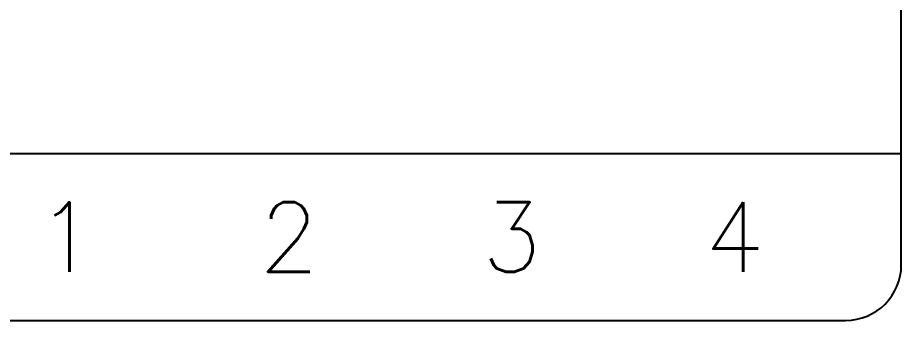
# Model space of a CAD drawing. Header units: millimetres. Extents: x 123.5 to 144.3, y 105.4 to 121.6.
# Drawn here: x 128.275 to 129.862, y 107.15 to 107.694 of the extents above; entities that cross this region are included whole.
import ezdxf
from ezdxf.enums import TextEntityAlignment as Align

# ---------------------------------------------------------------- set-up
doc = ezdxf.new("R2010")
doc.units = ezdxf.units.MM
for name, color, linetype in [('DESC', 250, 'Continuous'), ('MISC', 7, 'Continuous'), ('SYMS', 7, 'Continuous'), ('TERMS', 250, 'Continuous')]:
    doc.layers.add(name, color=color, linetype=linetype)
doc.styles.add('WD', font='romans.shx')

# ---------------------------------------------------------------- blocks, each defined once
blk = doc.blocks.new('VCN1_1PJ_5DE7')
at = {"layer": 'SYMS'}
for p, q in [((1.5, -0.2), (1.5, 0.3)), ((-0.3, 0), (1.5, 0)), ((-0.2, -0.3), (1.4, -0.3))]:
    blk.add_line(p, q, dxfattribs=at)
blk.add_arc((1.4, -0.2), 0.1, 270, 0, dxfattribs=at)
at = {"layer": 'DESC', "style": 'WD', "flags": 1}
blk.add_attdef('WD_JUMPERS', (0, 0), '', height=0.01, dxfattribs=at)
at = {"layer": 'SYMS', "linetype": 'Continuous', "style": 'WD', "flags": 8}
for tag, p in [('TERMDESC01J', (-0.05, 0.4)), ('TERMDESC02J', (0.35, 0.4)), ('TERMDESC03J', (0.75, 0.4)), ('TERMDESC04J', (1.15, 0.4))]:
    blk.add_attdef(tag, p, '', height=0.1, rotation=90, dxfattribs=at)
for tag, p in [('X2WIRE01J', (0.05, 0.4)), ('X2WIRE02J', (0.45, 0.4)), ('X2WIRE03J', (0.85, 0.4)), ('X2WIRE04J', (1.25, 0.4))]:
    blk.add_attdef(tag, text='', height=0.1, rotation=90, dxfattribs=at).set_placement(p, align=Align.TOP_LEFT)
at = {"layer": 'SYMS', "style": 'WD', "width": 0.7}
for tag, p in [('INST', (-0.3812, 0.8123)), ('LOC', (-0.3812, 0.6427)), ('DESC1', (-0.375, 0.4687)), ('DESC2', (-0.375, 0.2875)), ('DESC3', (-0.375, 0.1125)), ('XREF', (-0.375, -0.2375))]:
    blk.add_attdef(tag, text='', height=0.125, dxfattribs=at).set_placement(p, align=Align.RIGHT)
at = {"layer": 'SYMS', "style": 'WD'}
for tag, p, flags in [('ACE_FLAG', (-0.2071, 0.4342), 9), ('FAMILY', (-0.1942, 0.4074), 9), ('X2TERM01J', (0, 0.3), 1), ('X2TERM02J', (0.4, 0.3), 1), ('X2TERM03J', (0.8, 0.3), 1), ('X2TERM04J', (1.2, 0.3), 1), ('WDBLKNAM', (0.175, 0.125), 9), ('GENDER', (0.1093, 0.0795), 9), ('X1LINK', (1.575, 0), 1), ('X8TERM01P', (0, -0.3), 1), ('X8TERM02P', (0.4, -0.3), 1), ('X8TERM03P', (0.8, -0.3), 1), ('X8TERM04P', (1.2, -0.3), 1)]:
    blk.add_attdef(tag, p, '', height=0.01, dxfattribs=dict(at, flags=flags))
at = {"layer": 'SYMS', "linetype": 'Continuous', "style": 'WD', "flags": 9}
for tag, p in [('CAT', (-0.1692, 0.3632)), ('MFG', (-0.1711, 0.3438)), ('ASSYCODE', (-0.1875, 0.3125))]:
    blk.add_attdef(tag, text='', height=0.01, dxfattribs=at).set_placement(p, align=Align.CENTER)
at = {"layer": 'SYMS', "color": 7, "style": 'WD'}
for tag, p in [('X2_TINY_DOT_DONT_REMOVE_01J', (0, 0.3)), ('X2_TINY_DOT_DONT_REMOVE_02J', (0.4, 0.3)), ('X2_TINY_DOT_DONT_REMOVE_03J', (0.8, 0.3)), ('X2_TINY_DOT_DONT_REMOVE_04J', (1.2, 0.3)), ('X8_TINY_DOT_DONT_REMOVE_01P', (0, -0.3)), ('X8_TINY_DOT_DONT_REMOVE_02P', (0.4, -0.3)), ('X8_TINY_DOT_DONT_REMOVE_03P', (0.8, -0.3)), ('X8_TINY_DOT_DONT_REMOVE_04P', (1.2, -0.3))]:
    blk.add_attdef(tag, p, '', height=0.0001, dxfattribs=at)
at = {"layer": 'SYMS', "linetype": 'Continuous', "style": 'WD'}
for tag, flags, p in [('TERM01J', 9, (0, 0.15)), ('TERM02J', 9, (0.4, 0.15)), ('TERM03J', 9, (0.8, 0.15)), ('TERM04J', 9, (1.2, 0.15)), ('TERM01P', 8, (0, -0.15)), ('TERM02P', 8, (0.4, -0.15)), ('TERM03P', 8, (0.8, -0.15)), ('TERM04P', 8, (1.2, -0.15))]:
    blk.add_attdef(tag, text='', height=0.125, dxfattribs=dict(at, flags=flags)).set_placement(p, align=Align.MIDDLE_CENTER)
at = {"layer": 'SYMS', "style": 'WD'}
blk.add_attdef('TAG1', text='', height=0.125, dxfattribs=at).set_placement((-0.375, -0.0625), align=Align.RIGHT)
at = {"layer": 'SYMS', "linetype": 'Continuous', "style": 'WD', "flags": 8}
for tag, p in [('TERMDESC01P', (-0.05, -0.4)), ('TERMDESC02P', (0.35, -0.4)), ('TERMDESC03P', (0.75, -0.4)), ('TERMDESC04P', (1.15, -0.4))]:
    blk.add_attdef(tag, text='', height=0.1, rotation=90, dxfattribs=at).set_placement(p, align=Align.RIGHT)
for tag, p in [('X8WIRE01P', (0.05, -0.4)), ('X8WIRE02P', (0.45, -0.4)), ('X8WIRE03P', (0.85, -0.4)), ('X8WIRE04P', (1.25, -0.4))]:
    blk.add_attdef(tag, text='', height=0.1, rotation=90, dxfattribs=at).set_placement(p, align=Align.TOP_RIGHT)

msp = doc.modelspace()

# ---------------------------------------------------------------- block references
at = {"layer": 'DESC'}
ref = msp.add_blockref('VCN1_1PJ_5DE7', (128.3622, 107.4496), dxfattribs=at)
ref.add_attrib('X8_TINY_DOT_DONT_REMOVE_01P', '.', (128.3622, 107.1496), dxfattribs={"layer": 'MISC', "color": 7, "height": 0.0001, "style": 'WD'})
ref.add_attrib('TERM01P', '1', dxfattribs={"layer": 'TERMS', "linetype": 'Continuous', "height": 0.125, "style": 'WD', "flags": 8}).set_placement((128.3622, 107.2996), align=Align.MIDDLE_CENTER)
ref.add_attrib('X8_TINY_DOT_DONT_REMOVE_02P', '.', (128.7622, 107.1496), dxfattribs={"layer": 'MISC', "color": 7, "height": 0.0001, "style": 'WD'})
ref.add_attrib('TERM02P', '2', dxfattribs={"layer": 'TERMS', "linetype": 'Continuous', "height": 0.125, "style": 'WD', "flags": 8}).set_placement((128.7622, 107.2996), align=Align.MIDDLE_CENTER)
ref.add_attrib('X8_TINY_DOT_DONT_REMOVE_03P', '.', (129.1622, 107.1496), dxfattribs={"layer": 'MISC', "color": 7, "height": 0.0001, "style": 'WD'})
ref.add_attrib('TERM03P', '3', dxfattribs={"layer": 'TERMS', "linetype": 'Continuous', "height": 0.125, "style": 'WD', "flags": 8}).set_placement((129.1622, 107.2996), align=Align.MIDDLE_CENTER)
ref.add_attrib('X8_TINY_DOT_DONT_REMOVE_04P', '.', (129.5622, 107.1496), dxfattribs={"layer": 'MISC', "color": 7, "height": 0.0001, "style": 'WD'})
ref.add_attrib('TERM04P', '4', dxfattribs={"layer": 'TERMS', "linetype": 'Continuous', "height": 0.125, "style": 'WD', "flags": 8}).set_placement((129.5622, 107.2996), align=Align.MIDDLE_CENTER)

doc.saveas('drawing.dxf')
